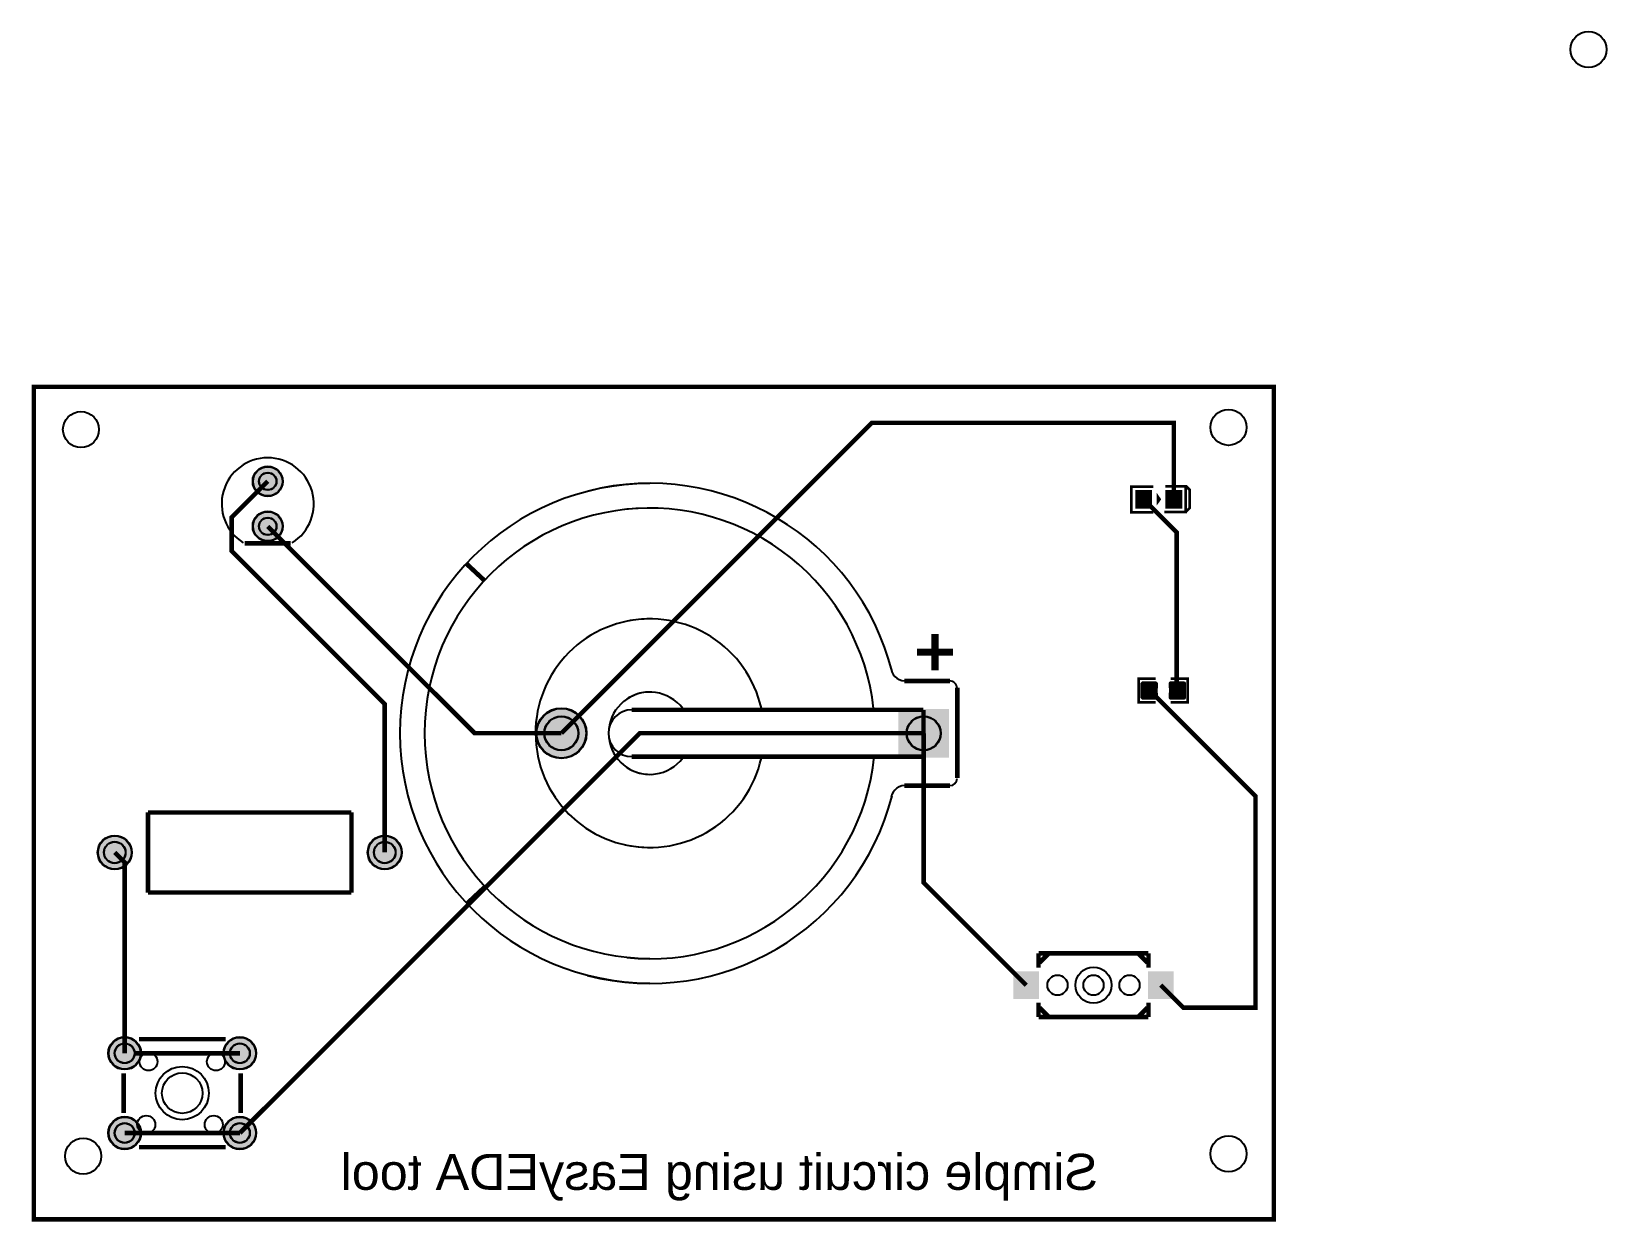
# Model space of a CAD drawing. Header units: millimetres. Extents: x -0.1 to 88.8, y -47.1 to 20.1.
import ezdxf

# ---------------------------------------------------------------- set-up
doc = ezdxf.new("R2010")
doc.units = ezdxf.units.MM
for name, color, linetype, true_color in [('BoardOutLine', 7, 'Continuous', 0xff00ff), ('BottomSolderMaskLayer', 7, 'Continuous', 0xaa00ff), ('Multi-Layer', 7, 'Continuous', 0xc0c0c0), ('TopLayer', 7, 'Continuous', 0xff0000), ('TopPasteMaskLayer', 7, 'Continuous', 0x808080), ('TopSilkLayer', 7, 'Continuous', 0xffcc00), ('TopSolderMaskLayer', 7, 'Continuous', 0x800080)]:
    doc.layers.add(name, color=color, linetype=linetype, true_color=true_color)
doc.styles.get("Standard").update_dxf_attribs({"font": 'arial.ttf'})

msp = doc.modelspace()

# ---------------------------------------------------------------- hatches: boundary and pattern name
at = {"layer": 'BottomSolderMaskLayer'}
for points in [[(12.357, -5.334, 1), (14.059, -5.334, 1)], [(12.357, -7.874, 1), (14.059, -7.874, 1)], [(28.355, -19.558, 1), (31.205, -19.558, 1)], [(48.805, -18.183), (51.656, -18.183), (51.656, -20.933), (48.805, -20.933)], [(3.607, -26.289, 1), (5.537, -26.289, 1)], [(18.847, -26.289, 1), (20.777, -26.289, 1)], [(4.205, -37.628, 1), (6.056, -37.628, 1)], [(10.708, -37.628, 1), (12.559, -37.628, 1)], [(4.205, -42.129, 1), (6.056, -42.129, 1)], [(10.708, -42.129, 1), (12.559, -42.129, 1)]]:
    msp.add_hatch(color=256, dxfattribs=at).paths.add_polyline_path(points)
at = {"layer": 'Multi-Layer'}
for points in [[(12.383, -5.334, 1), (14.034, -5.334, 1)], [(12.383, -7.874, 1), (14.034, -7.874, 1)], [(28.38, -19.558, 1), (31.18, -19.558, 1)], [(48.83, -18.208), (51.63, -18.208), (51.63, -20.908), (48.83, -20.908)], [(3.632, -26.289, 1), (5.512, -26.289, 1)], [(18.872, -26.289, 1), (20.752, -26.289, 1)], [(4.231, -37.628, 1), (6.031, -37.628, 1)], [(10.733, -37.628, 1), (12.533, -37.628, 1)], [(4.231, -42.129, 1), (6.031, -42.129, 1)], [(10.733, -42.129, 1), (12.533, -42.129, 1)]]:
    msp.add_hatch(color=256, dxfattribs=at).paths.add_polyline_path(points)
at = {"layer": 'TopLayer'}
for points in [[(63.1, -5.85), (63.1, -6.85), (62.2, -6.85), (62.2, -5.85)], [(64.8, -5.85), (64.8, -6.85), (63.9, -6.85), (63.9, -5.85)], [(63.404, -17.577), (63.404, -16.713), (62.598, -16.713), (62.598, -17.577)], [(64.104, -17.577), (64.104, -16.713), (64.911, -16.713), (64.911, -17.577)], [(55.317, -34.532), (55.317, -33.032), (56.717, -33.032), (56.717, -34.532)], [(62.917, -34.532), (62.917, -33.032), (64.317, -33.032), (64.317, -34.532)]]:
    msp.add_hatch(color=256, dxfattribs=at).paths.add_polyline_path(points)
at = {"layer": 'TopPasteMaskLayer'}
for points in [[(63.1, -5.85), (63.1, -6.85), (62.2, -6.85), (62.2, -5.85)], [(64.8, -5.85), (64.8, -6.85), (63.9, -6.85), (63.9, -5.85)], [(55.317, -34.532), (55.317, -33.032), (56.717, -33.032), (56.717, -34.532)], [(62.917, -34.532), (62.917, -33.032), (64.317, -33.032), (64.317, -34.532)]]:
    msp.add_hatch(color=256, dxfattribs=at).paths.add_polyline_path(points)
at = {"layer": 'TopSilkLayer'}
msp.add_hatch(color=256, dxfattribs=at).paths.add_polyline_path([(63.39, -5.99), (63.38, -6.71), (63.64, -6.35)])
at = {"layer": 'TopSolderMaskLayer'}
for points in [[(12.357, -5.334, 1), (14.059, -5.334, 1)], [(63.123, -5.822), (63.123, -6.878), (62.177, -6.878), (62.177, -5.822)], [(64.823, -5.822), (64.823, -6.878), (63.877, -6.878), (63.877, -5.822)], [(12.357, -7.874, 1), (14.059, -7.874, 1)], [(63.43, -17.602), (63.43, -16.688), (62.572, -16.688), (62.572, -17.602)], [(64.079, -17.602), (64.079, -16.688), (64.936, -16.688), (64.936, -17.602)], [(28.355, -19.558, 1), (31.205, -19.558, 1)], [(48.805, -18.183), (51.656, -18.183), (51.656, -20.933), (48.805, -20.933)], [(3.607, -26.289, 1), (5.537, -26.289, 1)], [(18.847, -26.289, 1), (20.777, -26.289, 1)], [(55.293, -34.559), (55.293, -33.005), (56.741, -33.005), (56.741, -34.559)], [(62.893, -34.559), (62.893, -33.005), (64.341, -33.005), (64.341, -34.559)], [(4.205, -37.628, 1), (6.056, -37.628, 1)], [(10.708, -37.628, 1), (12.559, -37.628, 1)], [(4.205, -42.129, 1), (6.056, -42.129, 1)], [(10.708, -42.129, 1), (12.559, -42.129, 1)]]:
    msp.add_hatch(color=256, dxfattribs=at).paths.add_polyline_path(points)

# ---------------------------------------------------------------- linework, layer by layer
at = {"layer": 'BoardOutLine', "const_width": 0.254}
msp.add_lwpolyline([(0, 0), (70, 0), (70, -47), (0, -47), (0, 0)], close=True, dxfattribs=at)
at = {"layer": 'BottomSolderMaskLayer'}
for centre, radius in [((13.208, -5.334), 0.851), ((13.208, -5.334), 0.497), ((13.208, -7.874), 0.851), ((13.208, -7.874), 0.497), ((29.78, -19.558), 1.425), ((29.78, -19.558), 0.967), ((50.23, -19.558), 0.967), ((4.572, -26.289), 0.965), ((4.572, -26.289), 0.616), ((19.812, -26.289), 0.965), ((19.812, -26.289), 0.616), ((5.131, -37.628), 0.925), ((5.131, -37.628), 0.566), ((11.633, -37.628), 0.925), ((11.633, -37.628), 0.566), ((5.131, -42.129), 0.925), ((5.131, -42.129), 0.566), ((11.633, -42.129), 0.925), ((11.633, -42.129), 0.566)]:
    msp.add_circle(centre, radius, dxfattribs=at)
at = {"layer": 'Multi-Layer'}
for centre, radius in [((87.757, 19.05), 1.016), ((87.757, 19.05), 1.016), ((2.667, -2.413), 1.016), ((67.437, -2.286), 1.016), ((13.208, -5.334), 0.826), ((13.208, -5.334), 0.483), ((13.208, -7.874), 0.826), ((13.208, -7.874), 0.483), ((29.78, -19.558), 1.4), ((29.78, -19.558), 0.95), ((50.23, -19.558), 0.95), ((4.572, -26.289), 0.94), ((4.572, -26.289), 0.599), ((19.812, -26.289), 0.94), ((19.812, -26.289), 0.599), ((5.131, -37.628), 0.9), ((5.131, -37.628), 0.55), ((11.633, -37.628), 0.9), ((11.633, -37.628), 0.55), ((5.131, -42.129), 0.9), ((5.131, -42.129), 0.55), ((11.633, -42.129), 0.9), ((11.633, -42.129), 0.55), ((2.794, -43.434), 1.016), ((67.437, -43.307), 1.016)]:
    msp.add_circle(centre, radius, dxfattribs=at)
at = {"layer": 'TopLayer', "const_width": 0.254}
for points in [[(64.35, -6.35), (64.35, -2.032), (47.306, -2.032), (29.78, -19.558)], [(19.812, -26.289), (19.812, -17.907), (11.176, -9.271), (11.176, -7.366), (13.208, -5.334)], [(62.65, -6.35), (64.507, -8.207), (64.507, -17.145)], [(29.78, -19.558), (24.892, -19.558), (13.208, -7.874)], [(63.001, -17.145), (68.961, -23.105), (68.961, -35.052), (64.887, -35.052), (63.617, -33.782)], [(11.633, -42.129), (34.204, -19.558), (50.23, -19.558)], [(56.017, -33.782), (50.23, -27.995), (50.23, -19.558)], [(5.131, -37.628), (5.131, -26.848), (4.572, -26.289)], [(11.633, -37.628), (5.715, -37.628)], [(5.131, -42.129), (11.633, -42.129)]]:
    msp.add_lwpolyline(points, dxfattribs=at)
at = {"layer": 'TopPasteMaskLayer'}
for points in [[(62.559, -17.595), (63.359, -17.595), (63.409, -17.545), (63.409, -17.317), (63.039, -17.317), (63.039, -16.987), (63.409, -16.987), (63.409, -16.745), (63.359, -16.695), (62.559, -16.695), (62.509, -16.745), (62.509, -17.545)], [(64.949, -16.695), (64.149, -16.695), (64.099, -16.745), (64.099, -16.973), (64.469, -16.973), (64.469, -17.303), (64.099, -17.303), (64.099, -17.545), (64.149, -17.595), (64.949, -17.595), (64.999, -17.545), (64.999, -16.745)]]:
    msp.add_lwpolyline(points, close=True, dxfattribs=at)
at = {"layer": 'TopSilkLayer'}
for points, const_width in [([(63.2, -7.08), (61.96, -7.08), (61.96, -5.63), (63.2, -5.63)], 0.15), ([(63.87, -5.62), (65.02, -5.62), (65.02, -7.07), (63.82, -7.07)], 0.15), ([(65.02, -5.62), (65.05, -5.62), (65.25, -5.82), (65.25, -6.84), (65.22, -6.87), (65.02, -7.07)], 0.15), ([(11.908, -8.834), (14.508, -8.834)], 0.254), ([(25.43, -10.925), (24.449, -10.01)], 0.258), ([(50.868, -15.997), (50.868, -13.96)], 0.405), ([(49.847, -14.978), (51.881, -14.978)], 0.405), ([(51.713, -16.604), (49.146, -16.604)], 0.258), ([(52.128, -16.977), (52.128, -22.088)], 0.258), ([(63.328, -17.806), (62.369, -17.806), (62.369, -16.484), (63.328, -16.484)], 0.152), ([(64.18, -17.806), (65.139, -17.806), (65.139, -16.484), (64.18, -16.484)], 0.152), ([(33.756, -18.237), (50.215, -18.237)], 0.258), ([(50.223, -18.237), (50.223, -20.879)], 0.258), ([(50.215, -20.879), (33.756, -20.879)], 0.258), ([(51.713, -22.512), (49.146, -22.512)], 0.258), ([(6.452, -28.55), (6.452, -24.028)], 0.254), ([(6.452, -24.028), (17.932, -24.028)], 0.254), ([(17.932, -24.028), (17.932, -28.55)], 0.254), ([(17.932, -28.55), (6.452, -28.55)], 0.254), ([(25.455, -28.242), (24.474, -29.159)], 0.258), ([(56.717, -31.982), (62.917, -31.982)], 0.254), ([(56.717, -31.982), (56.717, -32.801)], 0.254), ([(56.769, -32.512), (57.277, -32.004)], 0.254), ([(62.357, -32.004), (62.865, -32.512)], 0.254), ([(62.917, -31.982), (62.917, -32.801)], 0.254), ([(56.717, -34.763), (56.717, -35.582)], 0.254), ([(62.917, -34.763), (62.917, -35.582)], 0.254), ([(62.917, -35.582), (56.717, -35.582)], 0.254), ([(56.769, -35.052), (57.277, -35.56)], 0.254), ([(62.357, -35.56), (62.865, -35.052)], 0.254), ([(5.932, -36.83), (10.832, -36.83)], 0.254), ([(5.08, -38.758), (5.08, -40.999)], 0.254), ([(11.684, -38.758), (11.684, -40.999)], 0.254), ([(5.932, -42.926), (10.832, -42.926)], 0.254)]:
    msp.add_lwpolyline(points, dxfattribs=dict(at, const_width=const_width))
for centre, radius in [((59.817, -33.782), 1.016), ((57.785, -33.782), 0.568), ((59.817, -33.782), 0.568), ((61.849, -33.782), 0.568), ((6.477, -38.1), 0.508), ((10.287, -38.1), 0.508), ((8.382, -39.878), 1.501), ((8.382, -39.878), 1.143), ((6.35, -41.656), 0.508), ((10.16, -41.656), 0.508)]:
    msp.add_circle(centre, radius, dxfattribs=at)
for centre, radius, start, end in [((13.208, -6.603), 2.6, 302.10322, 237.89678), ((34.772, -19.558), 14.103, 90, 180), ((34.771, -19.559), 14.115, 14.29301, 104.28764), ((34.772, -19.558), 12.71, 90, 180), ((34.772, -19.558), 12.71, 6.35246, 96.35361), ((34.772, -19.558), 6.452, 90, 180.22964), ((34.772, -19.557), 6.454, 12.69734, 102.70813), ((49.172, -15.816), 0.785, 189.46152, 279.46313), ((51.711, -17.011), 0.408, 359.99929, 90), ((34.772, -19.558), 2.323, 90, 180), ((34.772, -19.558), 2.323, 36.8699, 126.8699), ((33.755, -19.558), 1.321, 90, 179.99978), ((33.755, -19.558), 1.321, 180.00022, 270), ((34.772, -19.558), 14.103, 180, 270), ((34.772, -19.558), 12.71, 180, 270), ((34.772, -19.558), 6.452, 180, 270), ((34.772, -19.558), 2.323, 180, 270), ((34.772, -19.558), 2.323, 233.1301, 323.1301), ((34.772, -19.558), 6.449, 257.52038, 347.52148), ((34.771, -19.558), 12.738, 264.12912, 354.12629), ((51.711, -22.105), 0.408, 270, 0), ((34.771, -19.557), 14.128, 255.50898, 345.50466), ((49.172, -23.3), 0.785, 80.53687, 170.53848)]:
    msp.add_arc(centre, radius, start, end, dxfattribs=at)
at = {"layer": 'TopSolderMaskLayer'}
for centre, radius in [((13.208, -5.334), 0.851), ((13.208, -5.334), 0.497), ((13.208, -7.874), 0.851), ((13.208, -7.874), 0.497), ((29.78, -19.558), 1.425), ((29.78, -19.558), 0.967), ((50.23, -19.558), 0.967), ((4.572, -26.289), 0.965), ((4.572, -26.289), 0.616), ((19.812, -26.289), 0.965), ((19.812, -26.289), 0.616), ((5.131, -37.628), 0.925), ((5.131, -37.628), 0.566), ((11.633, -37.628), 0.925), ((11.633, -37.628), 0.566), ((5.131, -42.129), 0.925), ((5.131, -42.129), 0.566), ((11.633, -42.129), 0.925), ((11.633, -42.129), 0.566)]:
    msp.add_circle(centre, radius, dxfattribs=at)

# ---------------------------------------------------------------- texts
at = {"layer": 'BottomSilkLayer', "text_generation_flag": 2}
msp.add_text('Simple circuit using EasyEDA tool', height=2.032, dxfattribs=at).set_placement((60.071, -45.339))

doc.saveas('drawing.dxf')
